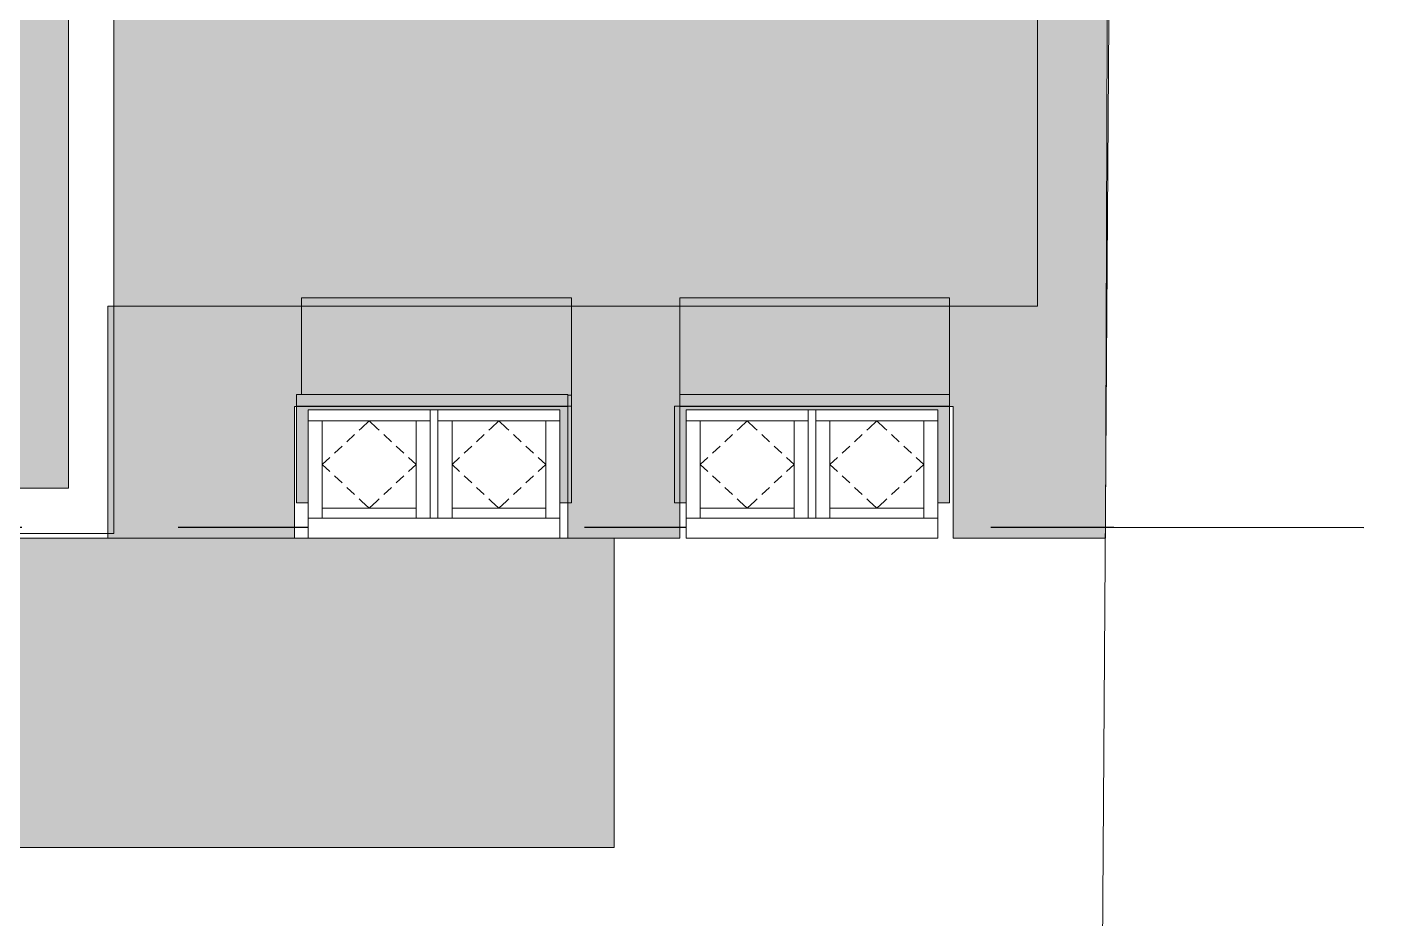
# Model space of a CAD drawing. Header units: metres. Extents: x -208 to 1512, y -277 to 123.
# Drawn here: x 1486.55 to 1495.2, y -253.93 to -248.22 of the extents above; entities that cross this region are included whole.
import ezdxf

# ---------------------------------------------------------------- set-up
doc = ezdxf.new("R2010")
doc.units = ezdxf.units.M
doc.header["$MEASUREMENT"] = 0
doc.linetypes.add('Baufluchtlinie', pattern=[2.6, 1.6, -1])
doc.linetypes.add('Wipeout_Contour', pattern=[1, 0, -1])
for name, color, linetype in [('140 Brüstung', 7, 'Continuous'), ('325 Dachfenster', 7, 'Continuous'), ('330 Dachaufbau', 7, 'Continuous'), ('840 Baulinien', 7, 'Continuous'), ('905 VP Beschriftung Übersicht.Übersicht', 7, 'Continuous'), ('Neubau_840 Baulinien', 7, 'Continuous')]:
    doc.layers.add(name, color=color, linetype=linetype)
doc.linetypes.add('Grenze Grundstück', pattern='A,0,[1,415_260415_PP_VA_1_10 Lageplan1.Shx,S=0.063492,R=0,X=0,Y=0],-8,0', length=8)

# ---------------------------------------------------------------- blocks, each defined once
blk = doc.blocks.new('Wand_38_3', base_point=(1480.9082, -251.2928))
at = {"color": 254, "linetype": 'Wipeout_Contour', "lineweight": 0, "ltscale": 4523.697722}
blk.add_wipeout([(1486.8181, -251.1728), (1487.1081, -251.4627), (1487.1081, -251.1728)], dxfattribs=at).dxf.layer = '140 Brüstung'
at = {"color": 254, "linetype": 'Wipeout_Contour', "lineweight": 0, "ltscale": 6020.218736}
blk.add_wipeout([(1486.8181, -251.1728), (1481.0282, -251.1728), (1481.0282, -251.4627), (1486.8181, -251.4627)], dxfattribs=at).dxf.layer = '140 Brüstung'
at = {"color": 254, "linetype": 'Wipeout_Contour', "lineweight": 0, "ltscale": 4524.080695}
blk.add_wipeout([(1487.1081, -251.4627), (1487.1083, -251.4629), (1487.1083, -251.4627)], dxfattribs=at).dxf.layer = '140 Brüstung'
at = {"color": 254, "linetype": 'Wipeout_Contour', "lineweight": 0, "ltscale": 4524.612813}
blk.add_wipeout([(1486.8181, -251.4627), (1487.1081, -251.4627), (1486.8181, -251.1728)], dxfattribs=at).dxf.layer = '140 Brüstung'
at = {"layer": '140 Brüstung', "color": 7, "linetype": 'Continuous', "lineweight": 18, "flags": 128}
blk.add_lwpolyline([(1486.8181, -251.1728), (1481.0282, -251.1728)], dxfattribs=at)
at = {"color": 254, "linetype": 'Wipeout_Contour', "lineweight": 0, "ltscale": 6020.315739}
blk.add_wipeout([(1487.1081, -251.4627), (1480.7383, -251.4627), (1480.7383, -251.4629), (1487.1081, -251.4629)], dxfattribs=at).dxf.layer = '140 Brüstung'
at = {"color": 254, "linetype": 'Wipeout_Contour', "lineweight": 0, "ltscale": 4525.233251}
blk.add_wipeout([(1487.1081, -251.4629), (1487.1083, -251.4629), (1487.1081, -251.4627)], dxfattribs=at).dxf.layer = '140 Brüstung'
at = {"layer": '140 Brüstung', "color": 7, "linetype": 'Continuous', "lineweight": 18}
blk.add_line((1487.1081, -251.4627), (1480.7383, -251.4627), dxfattribs=at)
at = {"layer": '140 Brüstung', "color": 7, "linetype": 'Continuous', "lineweight": 18, "flags": 128}
for points in [[(1480.7383, -251.4629), (1487.1083, -251.4629)], [(1487.1083, -251.4629), (1487.1083, -251.4627)]]:
    blk.add_lwpolyline(points, dxfattribs=at)
blk = doc.blocks.new('Wand_39_3', base_point=(1486.9382, -251.2928))
at = {"color": 254, "linetype": 'Wipeout_Contour', "lineweight": 0, "ltscale": 6028.598473}
blk.add_wipeout([(1486.8181, -246.7973), (1487.108, -247.0373), (1487.1081, -247.0373), (1487.1081, -246.7973)], dxfattribs=at).dxf.layer = '140 Brüstung'
at = {"color": 254, "linetype": 'Wipeout_Contour', "lineweight": 0, "ltscale": 4521.886767}
blk.add_wipeout([(1487.1081, -247.0373), (1487.108, -247.0373), (1487.1081, -247.0374)], dxfattribs=at).dxf.layer = '140 Brüstung'
at = {"color": 254, "linetype": 'Wipeout_Contour', "lineweight": 0, "ltscale": 7537.656639}
blk.add_wipeout([(1486.8181, -247.0373), (1486.8181, -251.1728), (1487.1081, -251.1728), (1487.1081, -247.0374), (1487.108, -247.0373)], dxfattribs=at).dxf.layer = '140 Brüstung'
at = {"color": 254, "linetype": 'Wipeout_Contour', "lineweight": 0, "ltscale": 4522.425703}
blk.add_wipeout([(1486.8181, -247.0373), (1487.108, -247.0373), (1486.8181, -246.7973)], dxfattribs=at).dxf.layer = '140 Brüstung'
at = {"layer": '140 Brüstung', "color": 7, "linetype": 'Continuous', "lineweight": 18, "flags": 128}
for points in [[(1486.8181, -246.7973), (1487.1081, -246.7973)], [(1486.8181, -246.7973), (1486.8181, -251.1728)]]:
    blk.add_lwpolyline(points, dxfattribs=at)
at = {"color": 254, "linetype": 'Wipeout_Contour', "lineweight": 0, "ltscale": 6031.41336}
blk.add_wipeout([(1487.1081, -247.0375), (1487.1081, -251.4627), (1487.1083, -251.4627), (1487.1083, -247.0375)], dxfattribs=at).dxf.layer = '140 Brüstung'
at = {"layer": '140 Brüstung', "color": 7, "linetype": 'Continuous', "lineweight": 18}
for p, q in [((1487.1081, -247.0374), (1487.1081, -247.0373)), ((1487.1081, -247.0374), (1487.1081, -247.0375)), ((1487.1081, -247.0375), (1487.1081, -251.4627))]:
    blk.add_line(p, q, dxfattribs=at)
at = {"layer": '140 Brüstung', "color": 7, "linetype": 'Continuous', "lineweight": 18, "flags": 128}
blk.add_lwpolyline([(1487.1083, -251.4627), (1487.1083, -247.0375)], dxfattribs=at)
blk = doc.blocks.new('VELUX SlopeRoofBundle[60]_3', base_point=(1474.5182, -236.4228))
at = {"color": 254, "linetype": 'Wipeout_Contour', "lineweight": 0, "ltscale": 6048.883688}
blk.add_wipeout([(1491.575, -251.3641), (1490.77, -251.3641), (1490.77, -251.4928), (1491.575, -251.4928)], dxfattribs=at).dxf.layer = '325 Dachfenster'
at = {"color": 254, "linetype": 'Wipeout_Contour', "lineweight": 0, "ltscale": 6052.058893}
blk.add_wipeout([(1491.575, -251.4928), (1492.38, -251.4928), (1492.38, -251.3641), (1491.575, -251.3641)], dxfattribs=at).dxf.layer = '325 Dachfenster'
at = {"layer": '325 Dachfenster', "linetype": 'Continuous', "lineweight": 0, "flags": 128}
blk.add_lwpolyline([(1492.38, -251.4928), (1491.575, -251.4928), (1490.77, -251.4928)], dxfattribs=at)
at = {"color": 254, "linetype": 'Wipeout_Contour', "lineweight": 0, "ltscale": 6050.199115}
blk.add_wipeout([(1492.38, -250.6725), (1490.77, -250.6725), (1490.77, -251.3641), (1492.38, -251.3641)], dxfattribs=at).dxf.layer = '325 Dachfenster'
at = {"layer": '325 Dachfenster', "linetype": 'Continuous', "lineweight": 0, "flags": 128}
for points in [[(1490.77, -250.6725), (1491.55, -250.6725), (1491.6, -250.6725), (1492.38, -250.6725)], [(1490.77, -250.6725), (1490.77, -251.2667), (1490.77, -251.3641), (1490.77, -251.4928)], [(1491.55, -250.6725), (1491.55, -251.3641)], [(1491.6, -250.6725), (1491.6, -251.3641)], [(1492.38, -250.6725), (1492.38, -251.2667), (1492.38, -251.3641), (1492.38, -251.4928)], [(1490.77, -250.7432), (1491.55, -250.7432)], [(1490.86, -250.7432), (1490.86, -251.3641)], [(1491.16, -250.7432), (1491.1116, -250.7883), (1491.0963, -250.8024)], [(1491.16, -250.7432), (1491.2085, -250.7883), (1491.2238, -250.8024)], [(1491.46, -250.7432), (1491.46, -251.3641)], [(1491.6, -250.7432), (1492.38, -250.7432)], [(1491.69, -250.7432), (1491.69, -251.3641)], [(1491.99, -250.7432), (1491.9416, -250.7883), (1491.9263, -250.8024)], [(1491.99, -250.7432), (1492.0385, -250.7883), (1492.0538, -250.8024)], [(1492.29, -250.7432), (1492.29, -251.3641)], [(1491.066, -250.8306), (1491.0175, -250.8756)], [(1491.2541, -250.8306), (1491.3025, -250.8756)], [(1491.896, -250.8306), (1491.8475, -250.8756)], [(1492.0841, -250.8306), (1492.1325, -250.8756)], [(1490.9872, -250.9037), (1490.9388, -250.9487)], [(1491.3328, -250.9037), (1491.3813, -250.9487)], [(1491.8172, -250.9037), (1491.7688, -250.9487)], [(1492.1628, -250.9037), (1492.2113, -250.9487)], [(1490.9085, -250.9768), (1490.86, -251.0218)], [(1490.9085, -251.0669), (1490.86, -251.0218)], [(1491.4116, -250.9768), (1491.46, -251.0218)], [(1491.4116, -251.0669), (1491.46, -251.0218)], [(1491.7385, -250.9768), (1491.69, -251.0218)], [(1491.7385, -251.0669), (1491.69, -251.0218)], [(1492.2416, -250.9768), (1492.29, -251.0218)], [(1492.2416, -251.0669), (1492.29, -251.0218)], [(1490.9872, -251.14), (1490.9388, -251.095)], [(1491.3328, -251.14), (1491.3813, -251.095)], [(1491.8172, -251.14), (1491.7688, -251.095)], [(1492.1628, -251.14), (1492.2113, -251.095)], [(1491.066, -251.2131), (1491.0175, -251.1681)], [(1491.2541, -251.2131), (1491.3025, -251.1681)], [(1491.896, -251.2131), (1491.8475, -251.1681)], [(1492.0841, -251.2131), (1492.1325, -251.1681)], [(1490.86, -251.3004), (1491.46, -251.3004)], [(1491.16, -251.3004), (1491.1116, -251.2554), (1491.0963, -251.2413)], [(1491.16, -251.3004), (1491.2085, -251.2554), (1491.2238, -251.2413)], [(1491.69, -251.3004), (1492.29, -251.3004)], [(1491.99, -251.3004), (1491.9416, -251.2554), (1491.9263, -251.2413)], [(1491.99, -251.3004), (1492.0385, -251.2554), (1492.0538, -251.2413)], [(1492.38, -251.3641), (1490.77, -251.3641)]]:
    blk.add_lwpolyline(points, dxfattribs=at)
blk = doc.blocks.new('Dachfläche_101_3', base_point=(1492.455, -251.2667))
at = {"layer": '325 Dachfenster', "linetype": 'Continuous', "lineweight": 0, "true_color": 0x000000}
blk.add_hatch(color=18, dxfattribs=at).paths.add_polyline_path([(1492.455, -251.2667), (1492.455, -250.6483), (1490.695, -250.6483), (1490.695, -251.2667), (1490.77, -251.2667), (1490.77, -250.6725), (1492.38, -250.6725), (1492.38, -251.2667)])
at = {"layer": '325 Dachfenster', "color": 7, "linetype": 'Continuous', "lineweight": 13, "true_color": 0xf4f4f4, "flags": 128}
for points in [[(1490.7282, -250.5731), (1490.7282, -249.955)], [(1490.7282, -249.955), (1492.455, -249.955)], [(1492.455, -250.5731), (1492.455, -249.955)], [(1492.455, -250.5731), (1490.7282, -250.5731)], [(1490.7282, -250.6483), (1490.7282, -250.5731)], [(1492.455, -250.6483), (1492.455, -250.5731)], [(1490.695, -250.6483), (1492.455, -250.6483)], [(1490.695, -250.6483), (1490.695, -250.6483)], [(1490.695, -250.6483), (1492.455, -250.6483)], [(1490.695, -251.2667), (1490.695, -250.6483)], [(1492.455, -250.6483), (1492.455, -250.6483)], [(1492.455, -250.6483), (1492.455, -251.2667)], [(1490.77, -251.2667), (1490.695, -251.2667)], [(1492.455, -251.2667), (1492.38, -251.2667)]]:
    blk.add_lwpolyline(points, dxfattribs=at)
at = {"layer": '325 Dachfenster', "linetype": 'Continuous', "lineweight": 0}
blk.add_blockref('VELUX SlopeRoofBundle[60]_3', (1474.5182, -236.4228), dxfattribs=at)
blk = doc.blocks.new('Dachfläche_106_3', base_point=(1487.0682, -250.0078))
at = {"layer": '330 Dachaufbau', "linetype": 'Continuous', "lineweight": 0, "true_color": 0x000000}
blk.add_hatch(color=18, dxfattribs=at).paths.add_polyline_path([(1493.4682, -246.9174), (1493.026, -246.9174), (1493.026, -247.5778), (1493.0181, -247.5778), (1493.0181, -250.0078), (1487.0682, -250.0078), (1487.0682, -251.4928), (1488.2632, -251.4928), (1488.2632, -250.6508), (1490.0132, -250.6508), (1490.0132, -251.4928), (1490.7282, -251.4928), (1490.7282, -250.6508), (1492.4782, -250.6508), (1492.4782, -251.4928), (1493.453, -251.4928)])
at = {"layer": '330 Dachaufbau', "color": 7, "linetype": 'Continuous', "lineweight": 18, "flags": 128}
for points in [[(1493.026, -247.5778), (1493.026, -246.9174)], [(1493.026, -246.9174), (1493.4682, -246.9174)], [(1493.4682, -246.9174), (1493.453, -251.4928)], [(1493.026, -247.5), (1493.0181, -247.5)], [(1493.0181, -247.5), (1493.0181, -247.5177), (1493.0181, -247.5531), (1493.0181, -247.5778)], [(1493.0181, -247.5778), (1493.026, -247.5778)], [(1493.0181, -250.0078), (1493.0181, -247.5778)], [(1487.0682, -250.0078), (1493.0181, -250.0078)], [(1487.0682, -251.4928), (1487.0682, -250.0078)], [(1488.2632, -250.6508), (1488.2632, -251.4928)], [(1490.0132, -250.6508), (1488.2632, -250.6508)], [(1490.0132, -251.4928), (1490.0132, -250.6508)], [(1490.7282, -250.6508), (1490.7282, -251.4928)], [(1492.4782, -250.6508), (1490.7282, -250.6508)], [(1492.4782, -251.4928), (1492.4782, -250.6508)], [(1488.2632, -251.4928), (1487.0682, -251.4928)], [(1490.7282, -251.4928), (1490.0132, -251.4928)], [(1493.453, -251.4928), (1492.4782, -251.4928)]]:
    blk.add_lwpolyline(points, dxfattribs=at)
blk = doc.blocks.new('VELUX SlopeRoofBundle[69]_3', base_point=(1474.5182, -236.4228))
at = {"color": 254, "linetype": 'Wipeout_Contour', "lineweight": 0, "ltscale": 6039.343736}
blk.add_wipeout([(1489.1563, -251.3641), (1488.3513, -251.3641), (1488.3513, -251.4928), (1489.1563, -251.4928)], dxfattribs=at).dxf.layer = '325 Dachfenster'
at = {"color": 254, "linetype": 'Wipeout_Contour', "lineweight": 0, "ltscale": 6042.518799}
blk.add_wipeout([(1489.1563, -251.4928), (1489.9613, -251.4928), (1489.9613, -251.3641), (1489.1563, -251.3641)], dxfattribs=at).dxf.layer = '325 Dachfenster'
at = {"layer": '325 Dachfenster', "linetype": 'Continuous', "lineweight": 0, "flags": 128}
blk.add_lwpolyline([(1489.9613, -251.4928), (1489.1563, -251.4928), (1488.3513, -251.4928)], dxfattribs=at)
at = {"color": 254, "linetype": 'Wipeout_Contour', "lineweight": 0, "ltscale": 6040.658662}
blk.add_wipeout([(1489.9613, -250.6725), (1488.3513, -250.6725), (1488.3513, -251.3641), (1489.9613, -251.3641)], dxfattribs=at).dxf.layer = '325 Dachfenster'
at = {"layer": '325 Dachfenster', "linetype": 'Continuous', "lineweight": 0, "flags": 128}
for points in [[(1488.3513, -250.6725), (1489.1313, -250.6725), (1489.1813, -250.6725), (1489.9613, -250.6725)], [(1488.3513, -250.6725), (1488.3513, -251.2667), (1488.3513, -251.3641), (1488.3513, -251.4928)], [(1489.1313, -250.6725), (1489.1313, -251.3641)], [(1489.1813, -250.6725), (1489.1813, -251.3641)], [(1489.9613, -250.6725), (1489.9613, -251.2667), (1489.9613, -251.3641), (1489.9613, -251.4928)], [(1488.3513, -250.7432), (1489.1313, -250.7432)], [(1488.4413, -250.7432), (1488.4413, -251.3641)], [(1488.7413, -250.7432), (1488.6929, -250.7883), (1488.6776, -250.8024)], [(1488.7413, -250.7432), (1488.7898, -250.7883), (1488.8051, -250.8024)], [(1489.0413, -250.7432), (1489.0413, -251.3641)], [(1489.1813, -250.7432), (1489.9613, -250.7432)], [(1489.2713, -250.7432), (1489.2713, -251.3641)], [(1489.5713, -250.7432), (1489.5229, -250.7883), (1489.5076, -250.8024)], [(1489.5713, -250.7432), (1489.6198, -250.7883), (1489.6351, -250.8024)], [(1489.8713, -250.7432), (1489.8713, -251.3641)], [(1488.6473, -250.8306), (1488.5988, -250.8756)], [(1488.8354, -250.8306), (1488.8838, -250.8756)], [(1489.4773, -250.8306), (1489.4288, -250.8756)], [(1489.6654, -250.8306), (1489.7138, -250.8756)], [(1488.5685, -250.9037), (1488.5201, -250.9487)], [(1488.9141, -250.9037), (1488.9626, -250.9487)], [(1489.3985, -250.9037), (1489.3501, -250.9487)], [(1489.7441, -250.9037), (1489.7926, -250.9487)], [(1488.4898, -250.9768), (1488.4413, -251.0218)], [(1488.4898, -251.0669), (1488.4413, -251.0218)], [(1488.9929, -250.9768), (1489.0413, -251.0218)], [(1488.9929, -251.0669), (1489.0413, -251.0218)], [(1489.3198, -250.9768), (1489.2713, -251.0218)], [(1489.3198, -251.0669), (1489.2713, -251.0218)], [(1489.8229, -250.9768), (1489.8713, -251.0218)], [(1489.8229, -251.0669), (1489.8713, -251.0218)], [(1488.5685, -251.14), (1488.5201, -251.095)], [(1488.9141, -251.14), (1488.9626, -251.095)], [(1489.3985, -251.14), (1489.3501, -251.095)], [(1489.7441, -251.14), (1489.7926, -251.095)], [(1488.6473, -251.2131), (1488.5988, -251.1681)], [(1488.8354, -251.2131), (1488.8838, -251.1681)], [(1489.4773, -251.2131), (1489.4288, -251.1681)], [(1489.6654, -251.2131), (1489.7138, -251.1681)], [(1488.4413, -251.3004), (1489.0413, -251.3004)], [(1488.7413, -251.3004), (1488.6929, -251.2554), (1488.6776, -251.2413)], [(1488.7413, -251.3004), (1488.7898, -251.2554), (1488.8051, -251.2413)], [(1489.2713, -251.3004), (1489.8713, -251.3004)], [(1489.5713, -251.3004), (1489.5229, -251.2554), (1489.5076, -251.2413)], [(1489.5713, -251.3004), (1489.6198, -251.2554), (1489.6351, -251.2413)], [(1489.9613, -251.3641), (1488.3513, -251.3641)]]:
    blk.add_lwpolyline(points, dxfattribs=at)
blk = doc.blocks.new('Dachfläche_114_3', base_point=(1490.0363, -251.2667))
at = {"layer": '325 Dachfenster', "linetype": 'Continuous', "lineweight": 0, "true_color": 0x000000}
blk.add_hatch(color=18, dxfattribs=at).paths.add_polyline_path([(1489.9613, -251.2667), (1490.0363, -251.2667), (1490.0363, -250.6483), (1488.2763, -250.6483), (1488.2763, -251.2667), (1488.3513, -251.2667), (1488.3513, -250.6725), (1489.9613, -250.6725)])
at = {"layer": '325 Dachfenster', "color": 7, "linetype": 'Continuous', "lineweight": 13, "true_color": 0xf4f4f4, "flags": 128}
for points in [[(1488.3082, -249.955), (1490.0363, -249.955)], [(1488.3082, -250.5731), (1488.3082, -249.955)], [(1490.0363, -250.5773), (1490.0363, -249.955)], [(1488.2763, -250.5731), (1488.2763, -250.6483)], [(1490.0132, -250.5731), (1488.2763, -250.5731)], [(1490.0132, -250.6483), (1490.0132, -250.5731)], [(1490.0132, -250.5773), (1490.0363, -250.5773)], [(1490.0363, -250.6483), (1490.0363, -250.5773)], [(1488.2763, -251.2667), (1488.2763, -250.6483)], [(1488.2763, -250.6483), (1488.2763, -250.6483)], [(1488.2763, -250.6483), (1490.0363, -250.6483)], [(1488.2763, -250.6483), (1490.0363, -250.6483)], [(1490.0363, -250.6483), (1490.0363, -251.2667)], [(1490.0363, -250.6483), (1490.0363, -250.6483)], [(1488.3513, -251.2667), (1488.2763, -251.2667)], [(1490.0363, -251.2667), (1489.9613, -251.2667)]]:
    blk.add_lwpolyline(points, dxfattribs=at)
at = {"layer": '325 Dachfenster', "linetype": 'Continuous', "lineweight": 0}
blk.add_blockref('VELUX SlopeRoofBundle[69]_3', (1474.5182, -236.4228), dxfattribs=at)

msp = doc.modelspace()

# ---------------------------------------------------------------- hatches: boundary and pattern name
at = {"layer": '905 VP Beschriftung Übersicht.Übersicht', "linetype": 'Continuous', "lineweight": 0}
for points in [[(1493.0181, -247.7749), (1493.0181, -250.0078), (1487.1083, -250.0078), (1487.1083, -247.7749)], [(1490.3082, -251.4928), (1490.3082, -253.4728), (1477.7182, -253.4728), (1477.7182, -251.4928)]]:
    msp.add_hatch(color=255, dxfattribs=at).paths.add_polyline_path(points)

# ---------------------------------------------------------------- linework, layer by layer
at = {"layer": '905 VP Beschriftung Übersicht.Übersicht', "color": 7, "linetype": 'Continuous', "lineweight": 13, "flags": 128}
msp.add_lwpolyline([(1490.3082, -251.4928), (1490.3082, -253.4728), (1477.7182, -253.4728), (1477.7182, -251.4928)], close=True, dxfattribs=at)

# ---------------------------------------------------------------- next in the draw order: block references
at = {"layer": '140 Brüstung', "color": 7, "lineweight": 25}
msp.add_blockref('Wand_38_3', (1480.9082, -251.2928), dxfattribs=at)

# ---------------------------------------------------------------- next in the draw order: block references
msp.add_blockref('Wand_39_3', (1486.9382, -251.2928), dxfattribs=at)

# ---------------------------------------------------------------- next in the draw order: hatches: boundary and pattern name
at = {"layer": '905 VP Beschriftung Übersicht.Übersicht', "linetype": 'Continuous', "lineweight": 0}
h = msp.add_hatch(color=255, dxfattribs=at)
h.paths.add_polyline_path([(1485.4332, -246.7778), (1485.4332, -245.5078), (1486.1946, -245.5078), (1486.1946, -243.8778), (1485.8073, -243.8778), (1485.8073, -240.1037), (1483.079, -240.1037), (1483.079, -240.3778), (1482.9232, -240.3778), (1482.9232, -241.4078), (1483.079, -241.4078), (1483.079, -242.2578), (1482.7732, -242.2578), (1482.7732, -242.6878), (1483.079, -242.6878), (1483.079, -243.8778), (1482.6832, -243.8778), (1482.6832, -243.6878), (1481.7932, -243.6878), (1481.7932, -241.1499), (1481.4432, -241.1499), (1481.4432, -238.4528), (1486.5732, -238.4528), (1486.5732, -241.0462), (1493.2377, -241.0462), (1493.236, -241.5778), (1492.8199, -241.5778), (1492.8199, -242.5578), (1493.2327, -242.5578), (1493.2186, -246.7973), (1486.8181, -246.7973), (1486.8181, -251.1728), (1481.0282, -251.1728), (1481.0282, -246.7778)])
h.paths.add_polyline_path([(1488.7432, -243.8078), (1489.4432, -243.8078), (1489.4432, -244.2378), (1488.7432, -244.2378)], flags=0)

# ---------------------------------------------------------------- next in the draw order: linework, layer by layer
at = {"layer": '840 Baulinien', "color": 254, "linetype": 'Grenze Grundstück', "lineweight": 13, "true_color": 0xe3e3e3}
msp.add_lwpolyline([(1474.5182, -236.4231), (1493.5032, -236.4241), (1493.4762, -247.868), (1493.4217, -255.9932), (1493.3668, -267.7509), (1474.5846, -270.4498), (1474.5746, -248.6259)], close=True, dxfattribs=at)
at = {"layer": '905 VP Beschriftung Übersicht.Übersicht', "color": 7, "linetype": 'Continuous', "lineweight": 13, "flags": 128}
msp.add_lwpolyline([(1486.5732, -238.4528), (1486.5732, -241.0462), (1493.2377, -241.0462), (1493.236, -241.5778), (1492.8199, -241.5778), (1492.8199, -242.5578), (1493.2327, -242.5578), (1493.2186, -246.7973), (1486.8181, -246.7973), (1486.8181, -251.1728), (1481.0282, -251.1728)], dxfattribs=at)
at = {"layer": 'Neubau_840 Baulinien', "color": 1, "linetype": 'Baufluchtlinie', "lineweight": 25, "true_color": 0xfb0106}
msp.add_lwpolyline([(1456.7859, -251.3223), (1474.5182, -251.4228), (1493.5058, -251.4234), (1512.4943, -251.4387)], dxfattribs=at)

# ---------------------------------------------------------------- next in the draw order: block references
at = {"layer": '325 Dachfenster', "color": 7, "linetype": 'Continuous', "lineweight": 13, "true_color": 0xf4f4f4}
msp.add_blockref('Dachfläche_101_3', (1492.455, -251.2667), dxfattribs=at)

# ---------------------------------------------------------------- next in the draw order: block references
at = {"layer": '330 Dachaufbau', "color": 7, "linetype": 'Continuous', "lineweight": 18}
msp.add_blockref('Dachfläche_106_3', (1487.0682, -250.0078), dxfattribs=at)

# ---------------------------------------------------------------- next in the draw order: block references
at = {"layer": '325 Dachfenster', "color": 7, "linetype": 'Continuous', "lineweight": 13, "true_color": 0xf4f4f4}
msp.add_blockref('Dachfläche_114_3', (1490.0363, -251.2667), dxfattribs=at)

doc.saveas('drawing.dxf')
